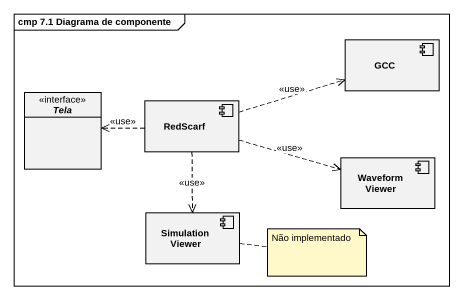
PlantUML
@startuml
mainframe cmp 7.1 Diagrama de componente
allowmixing
hide circle
hide empty members
component GCC
interface Tela
component RedScarf
component "Waveform Viewer" as Waveform_Viewer
component "Simulation Viewer" as Simulation_Viewer
RedScarf .right.> GCC : <<use>>
RedScarf .left.> Tela : <<use>>
RedScarf .right.> Waveform_Viewer : <<use>>
RedScarf ..> Simulation_Viewer : <<use>>
note right of Simulation_Viewer : Não implementado
@enduml
